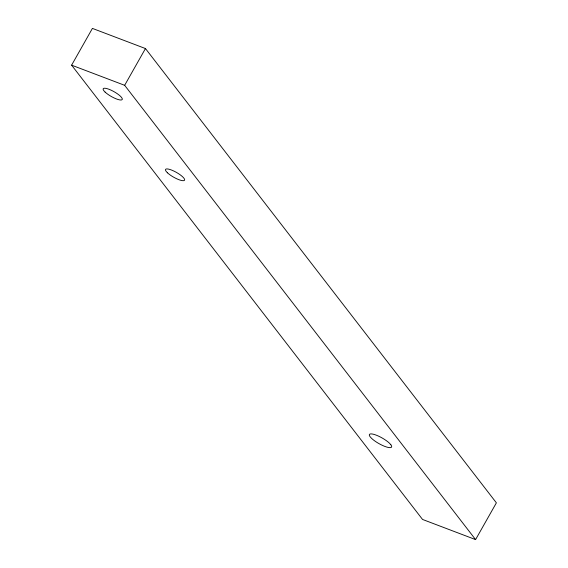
<?xml version="1.0" encoding="UTF-8"?>
<svg xmlns="http://www.w3.org/2000/svg" width="568" height="568" viewBox="0 0 568 568"><rect width="100%" height="100%" fill="white"/><g stroke="black" fill="none" stroke-linecap="round" stroke-linejoin="round"><path stroke-width="0.85" d="M71.611 65.164L92.414 28.4L145.458 48.55L496.389 502.836L475.586 539.6L422.542 519.45L71.611 65.164L124.655 85.314L475.586 539.6M124.655 85.314L145.458 48.55M390.812 444.687L389.336 443.09A12.737 3.23 29.5 0 0 374.83 434.655A12.737 3.23 29.5 0 0 370.187 436.849L371.664 438.446A12.737 3.23 29.5 0 0 386.169 446.881A12.737 3.23 29.5 0 0 390.812 444.687M167.482 172.821A10.92 2.769 29.5 0 0 183.947 180.61A10.92 2.769 29.5 0 0 173.73 171.003A10.92 2.769 29.5 0 0 167.482 172.821M105.151 92.13A10.92 2.769 29.5 0 0 121.616 99.918A10.92 2.769 29.5 0 0 111.399 90.312A10.92 2.769 29.5 0 0 105.151 92.13"/></g></svg>
